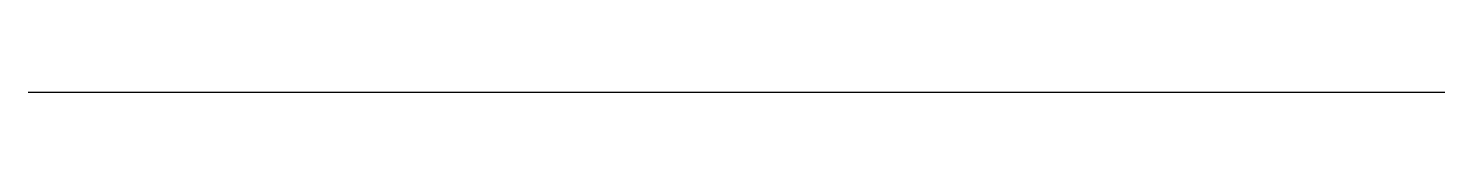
# Model space of a CAD drawing. Units: millimetres on the paper. Extents: x 1 to 11, y 2 to 2.
import ezdxf

# ---------------------------------------------------------------- set-up
doc = ezdxf.new("R2010")
doc.units = ezdxf.units.MM
doc.layers.add('0-0_検証層AB', color=4, linetype='Continuous')

msp = doc.modelspace()

# ---------------------------------------------------------------- linework, layer by layer
at = {"layer": '0-0_検証層AB'}
msp.add_line((1, 2), (11, 2), dxfattribs=at)

doc.saveas('drawing.dxf')
